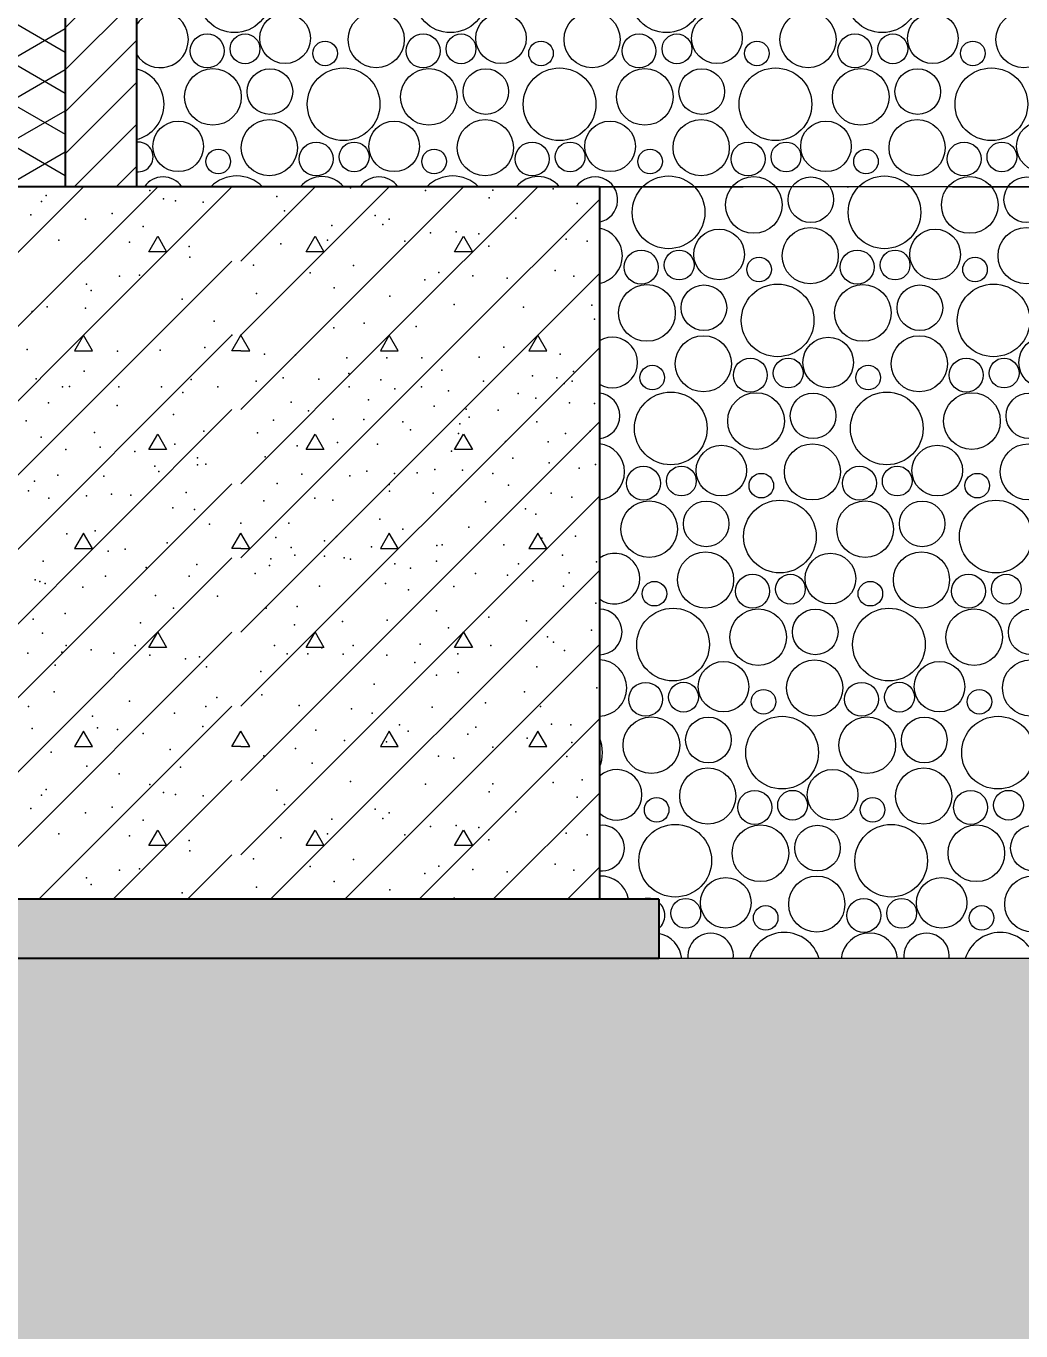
# Model space of a CAD drawing. Header units: millimetres. Extents: x 18162 to 7085488, y 72188 to 247925.
# Drawn here: x 3683463 to 3685139, y 88441 to 90639 of the extents above; entities that cross this region are included whole.
import ezdxf

# ---------------------------------------------------------------- set-up
doc = ezdxf.new("R2010")
doc.units = ezdxf.units.MM
doc.header["$MEASUREMENT"] = 0
doc.linetypes.add('Dot & Dashed', pattern=[670.277762, 317.5, -176.388889, 0, -176.388874])
doc.layers.add('Drawing & Figure', color=7, linetype='Continuous')
doc.layers.add('Structural - Bearing', color=7, linetype='Continuous')
doc.styles.add('GENERATED_STYLE_3', font='', dxfattribs={"width": 0.8})
doc.styles.get('GENERATED_STYLE_3').set_extended_font_data('ISOCPEUR MON')
doc.dimstyles.new('GENERATED_STYLE__6', dxfattribs={"dimtxt": 220.000005, "dimasz": 114, "dimexe": 0.18, "dimexo": 4757.093334, "dimgap": 0, "dimtad": 1, "dimdec": 0, "dimzin": 0, "dimdsep": 46, "dimtxsty": 'GENERATED_STYLE_3', "dimblk": 'ARROWHEAD_2', "dimblk1": 'ARROWHEAD_2', "dimblk2": 'ARROWHEAD_2', "dimcen": 0.09, "dimclrd": 13, "dimclre": 13, "dimclrt": 13, "dimadec": 0, "dimazin": 0, "dimtfac": 1, "dimtdec": 4, "dimtmove": 0, "dimatfit": 3, "dimfxl": 1, "dimtolj": 1, "dimtzin": 0, "dimarcsym": 0})
doc.dimstyles.new('GENERATED_STYLE__7', dxfattribs={"dimtxt": 220.000005, "dimasz": 114, "dimexe": 0.18, "dimexo": 342.629951, "dimgap": 0, "dimtad": 1, "dimdec": 0, "dimzin": 0, "dimdsep": 46, "dimtxsty": 'GENERATED_STYLE_3', "dimblk": 'ARROWHEAD_2', "dimblk1": 'ARROWHEAD_2', "dimblk2": 'ARROWHEAD_2', "dimcen": 0.09, "dimclrd": 13, "dimclre": 13, "dimclrt": 13, "dimadec": 0, "dimazin": 0, "dimtfac": 1, "dimtdec": 4, "dimtmove": 0, "dimatfit": 3, "dimfxl": 1, "dimtolj": 1, "dimtzin": 0, "dimarcsym": 0})

# ---------------------------------------------------------------- blocks, each defined once
blk = doc.blocks.new('*X769', base_point=(3761974.7, 95118))
at = {"color": 254, "linetype": 'Continuous', "lineweight": 13}
for centre, radius in [((3683814.5, 90688.9), 61.2), ((3684178.2, 90688.9), 61.2), ((3684541.9, 90688.9), 61.2), ((3684905.6, 90688.9), 61.2), ((3683899.6, 90618), 42.6), ((3684053.1, 90615.8), 47.3), ((3684263.3, 90618), 42.6), ((3684416.8, 90615.8), 47.3), ((3684627, 90618), 42.6), ((3684780.5, 90615.8), 47.3), ((3684990.7, 90618), 42.6), ((3685144.2, 90615.8), 47.3), ((3683768.4, 90596.7), 28.6), ((3683832.2, 90600.2), 25.1), ((3683967, 90592.5), 20.7), ((3684132.1, 90596.7), 28.6), ((3684196, 90600.2), 25.1), ((3684330.7, 90592.5), 20.7), ((3684495.8, 90596.7), 28.6), ((3684559.7, 90600.2), 25.1), ((3684694.4, 90592.5), 20.7), ((3684859.5, 90596.7), 28.6), ((3684923.4, 90600.2), 25.1), ((3685058.1, 90592.5), 20.7), ((3683778.1, 90519.3), 47.7), ((3683874.1, 90528.2), 38.4), ((3683998.2, 90506.9), 61.2), ((3684141.8, 90519.3), 47.7), ((3684237.8, 90528.2), 38.4), ((3684361.9, 90506.9), 61.2), ((3684505.5, 90519.3), 47.7), ((3684601.5, 90528.2), 38.4), ((3684725.6, 90506.9), 61.2), ((3684869.2, 90519.3), 47.7), ((3684965.2, 90528.2), 38.4), ((3685089.3, 90506.9), 61.2), ((3683719.6, 90436), 42.6), ((3683873.1, 90433.8), 47.3), ((3684083.3, 90436), 42.6), ((3684236.8, 90433.8), 47.3), ((3684447, 90436), 42.6), ((3684600.5, 90433.8), 47.3), ((3684810.7, 90436), 42.6), ((3684964.2, 90433.8), 47.3), ((3685174.5, 90436), 42.6), ((3683787, 90410.5), 20.7), ((3683952.1, 90414.7), 28.6), ((3684016, 90418.2), 25.1), ((3684150.7, 90410.5), 20.7), ((3684315.8, 90414.7), 28.6), ((3684379.7, 90418.2), 25.1), ((3684514.4, 90410.5), 20.7), ((3684679.5, 90414.7), 28.6), ((3684743.4, 90418.2), 25.1), ((3684878.1, 90410.5), 20.7), ((3685043.3, 90414.7), 28.6), ((3685107.1, 90418.2), 25.1), ((3684545.6, 90324.9), 61.2), ((3684689.2, 90337.3), 47.7), ((3684785.2, 90346.2), 38.4), ((3684909.3, 90324.9), 61.2), ((3685052.9, 90337.3), 47.7), ((3685148.9, 90346.2), 38.4), ((3684784.2, 90251.8), 47.3), ((3685147.9, 90251.8), 47.3), ((3684630.7, 90254), 42.6), ((3684994.5, 90254), 42.6), ((3684499.5, 90232.7), 28.6), ((3684563.4, 90236.2), 25.1), ((3684863.3, 90232.7), 28.6), ((3684927.1, 90236.2), 25.1), ((3684698.1, 90228.6), 20.7), ((3685061.8, 90228.6), 20.7), ((3684509.2, 90155.4), 47.7), ((3684605.2, 90164.2), 38.4), ((3684729.3, 90142.9), 61.2), ((3684872.9, 90155.4), 47.7), ((3684968.9, 90164.2), 38.4), ((3685093.1, 90142.9), 61.2), ((3684604.2, 90069.8), 47.3), ((3684814.5, 90072), 42.6), ((3684967.9, 90069.8), 47.3), ((3685178.2, 90072), 42.6), ((3684518.1, 90046.6), 20.7), ((3684683.3, 90050.7), 28.6), ((3684747.1, 90054.2), 25.1), ((3684881.8, 90046.6), 20.7), ((3685047, 90050.7), 28.6), ((3685110.8, 90054.2), 25.1), ((3684549.3, 89960.9), 61.2), ((3684692.9, 89973.4), 47.7), ((3684788.9, 89982.2), 38.4), ((3684913.1, 89960.9), 61.2), ((3685056.6, 89973.4), 47.7), ((3685152.7, 89982.2), 38.4), ((3684634.5, 89890), 42.6), ((3684787.9, 89887.8), 47.3), ((3684998.2, 89890), 42.6), ((3685151.6, 89887.8), 47.3), ((3684503.3, 89868.7), 28.6), ((3684567.1, 89872.3), 25.1), ((3684701.8, 89864.6), 20.7), ((3684867, 89868.7), 28.6), ((3684930.8, 89872.3), 25.1), ((3685065.5, 89864.6), 20.7), ((3684512.9, 89791.4), 47.7), ((3684608.9, 89800.2), 38.4), ((3684733.1, 89778.9), 61.2), ((3684876.6, 89791.4), 47.7), ((3684972.7, 89800.2), 38.4), ((3685096.8, 89778.9), 61.2), ((3684607.9, 89705.8), 47.3), ((3684818.2, 89708), 42.6), ((3684971.6, 89705.8), 47.3), ((3684687, 89686.7), 28.6), ((3684750.8, 89690.3), 25.1), ((3685050.7, 89686.7), 28.6), ((3685114.5, 89690.3), 25.1), ((3684521.8, 89682.6), 20.7), ((3684885.5, 89682.6), 20.7), ((3684553.1, 89596.9), 61.2), ((3684696.6, 89609.4), 47.7), ((3684792.7, 89618.2), 38.4), ((3684916.8, 89596.9), 61.2), ((3685060.3, 89609.4), 47.7), ((3685156.4, 89618.2), 38.4), ((3684638.2, 89526), 42.6), ((3684791.6, 89523.8), 47.3), ((3685001.9, 89526), 42.6), ((3685155.3, 89523.8), 47.3), ((3684507, 89504.7), 28.6), ((3684570.8, 89508.3), 25.1), ((3684870.7, 89504.7), 28.6), ((3684934.5, 89508.3), 25.1), ((3684705.5, 89500.6), 20.7), ((3685069.2, 89500.6), 20.7), ((3684516.6, 89427.4), 47.7), ((3684612.7, 89436.2), 38.4), ((3684736.8, 89414.9), 61.2), ((3684880.3, 89427.4), 47.7), ((3684976.4, 89436.2), 38.4), ((3685100.5, 89414.9), 61.2), ((3684611.6, 89341.8), 47.3), ((3684821.9, 89344), 42.6), ((3684975.3, 89341.8), 47.3), ((3684525.5, 89318.6), 20.7), ((3684690.7, 89322.7), 28.6), ((3684754.5, 89326.3), 25.1), ((3684889.2, 89318.6), 20.7), ((3685054.4, 89322.7), 28.6), ((3685118.2, 89326.3), 25.1), ((3684556.8, 89232.9), 61.2), ((3684700.3, 89245.4), 47.7), ((3684796.4, 89254.2), 38.4), ((3684920.5, 89232.9), 61.2), ((3685064, 89245.4), 47.7), ((3685160.1, 89254.2), 38.4), ((3684641.9, 89162), 42.6), ((3684795.3, 89159.8), 47.3), ((3685005.6, 89162), 42.6), ((3685159.1, 89159.8), 47.3), ((3684574.5, 89144.3), 25.1), ((3684709.2, 89136.6), 20.7), ((3684874.4, 89140.7), 28.6), ((3684938.2, 89144.3), 25.1), ((3685072.9, 89136.6), 20.7)]:
    blk.add_circle(centre, radius, dxfattribs=at)
for centre, radius, start, end in [((3683689.4, 90615.8), 47.3, 211.5052, 148.4948), ((3683634.5, 90506.9), 61.2, 283.7379, 76.2621), ((3683652.2, 90418.2), 25.1, 262.684, 97.316), ((3683694.1, 90346.2), 38.4, 34.7064, 145.2936), ((3683818.2, 90324.9), 61.2, 44.7758, 135.2242), ((3683961.8, 90337.3), 47.7, 39.9873, 140.0127), ((3684057.8, 90346.2), 38.4, 34.7064, 145.2936), ((3684181.9, 90324.9), 61.2, 44.7758, 135.2242), ((3684325.5, 90337.3), 47.7, 39.9873, 140.0127), ((3684421.5, 90346.2), 38.4, 281.3108, 145.2936), ((3684420.5, 90251.8), 47.3, 280.402, 79.598), ((3684450.7, 90072), 42.6, 239.3553, 120.6447), ((3684425.2, 89982.2), 38.4, 275.7084, 84.2916), ((3684424.2, 89887.8), 47.3, 275.8649, 84.1351), ((3684369.3, 89778.9), 61.2, 347.2627, 12.7373), ((3684454.5, 89708), 42.6, 233.3558, 126.6442), ((3684428.9, 89618.2), 38.4, 270.1605, 89.8395), ((3684427.9, 89523.8), 47.3, 271.3645, 88.6355), ((3684373.1, 89414.9), 61.2, 336.1804, 23.8196), ((3684458.2, 89344), 42.6, 226.8448, 133.1552), ((3684432.7, 89254.2), 38.4, 264.614, 95.386), ((3684431.6, 89159.8), 47.3, 9.9549, 93.1275), ((3684510.7, 89140.7), 28.6, 72.642, 107.358), ((3684510.7, 89140.7), 28.6, 310.0323, 49.9677), ((3684520.3, 89063.4), 47.7, 5.5698, 79.4601), ((3684616.4, 89072.2), 38.4, 353.7314, 186.2686), ((3684740.5, 89050.9), 61.2, 16.2097, 163.7903), ((3684884, 89063.4), 47.7, 5.5698, 174.4302), ((3684980.1, 89072.2), 38.4, 353.7314, 186.2686), ((3685104.2, 89050.9), 61.2, 16.2097, 163.7903)]:
    blk.add_arc(centre, radius, start, end, dxfattribs=at)
blk = doc.blocks.new('*X953', base_point=(3761974.7, 95118))
at = {"layer": 'Structural - Bearing', "color": 7, "linetype": 'Continuous', "lineweight": 9}
for p, q in [((3683310, 90117.9), (3683560.1, 90368)), ((3683435, 90117.9), (3683685.1, 90368)), ((3683560, 90117.9), (3683810, 90367.9)), ((3683825.2, 90242.9), (3683950.2, 90368)), ((3683825.2, 90367.9), (3683825.2, 90368)), ((3683825.2, 90117.9), (3684075.2, 90368)), ((3683950.2, 90117.9), (3684200.2, 90368)), ((3684075.2, 90117.9), (3684325.2, 90368)), ((3684200.2, 90117.9), (3684429.1, 90346.8)), ((3683669.9, 90258.6), (3683685, 90284.6)), ((3683685, 90284.6), (3683699.9, 90258.6)), ((3683935, 90258.6), (3683950.2, 90284.6)), ((3683950.2, 90284.6), (3683965.1, 90258.6)), ((3684185, 90258.6), (3684200.2, 90284.6)), ((3684200.2, 90284.6), (3684215.1, 90258.6)), ((3683699.9, 90258.6), (3683669.9, 90258.6)), ((3683965.1, 90258.6), (3683935, 90258.6)), ((3684215.1, 90258.6), (3684185, 90258.6)), ((3683685, 90117.9), (3683810, 90242.9)), ((3684325.2, 90117.9), (3684429.1, 90221.8)), ((3682810, 89242.9), (3683685, 90117.9)), ((3682810, 89367.9), (3683560, 90117.9)), ((3682860.1, 89168), (3683810, 90117.9)), ((3683560, 90117.9), (3683545.1, 90091.9)), ((3683575.2, 90091.9), (3683560, 90117.9)), ((3683810, 90091.9), (3683825.2, 90117.9)), ((3683825.2, 89992.9), (3683950.2, 90117.9)), ((3683825.2, 89617.9), (3684325.2, 90117.9)), ((3683825.2, 89742.9), (3684200.2, 90117.9)), ((3683825.2, 89867.9), (3684075.2, 90117.9)), ((3683840.3, 90091.9), (3683825.2, 90117.9)), ((3684075.2, 90117.9), (3684060.2, 90091.9)), ((3684090.3, 90091.9), (3684075.2, 90117.9)), ((3684325.2, 90117.9), (3684310.2, 90091.9)), ((3684340.3, 90091.9), (3684325.2, 90117.9)), ((3683545.1, 90091.9), (3683575.2, 90091.9)), ((3683825.2, 90091.9), (3683810, 90091.9)), ((3683825.2, 89492.9), (3684429.1, 90096.8)), ((3683825.2, 90091.9), (3683840.3, 90091.9)), ((3684060.2, 90091.9), (3684090.3, 90091.9)), ((3684310.2, 90091.9), (3684340.3, 90091.9)), ((3682985.1, 89168), (3683810, 89992.9)), ((3683825.2, 89367.9), (3684429.1, 89971.8)), ((3683669.9, 89925.3), (3683685, 89951.3)), ((3683685, 89951.3), (3683699.9, 89925.2)), ((3683935, 89925.3), (3683950.2, 89951.3)), ((3683950.2, 89951.3), (3683965.1, 89925.2)), ((3684185, 89925.3), (3684200.2, 89951.3)), ((3684200.2, 89951.3), (3684215.1, 89925.2)), ((3683699.9, 89925.2), (3683669.9, 89925.3)), ((3683965.1, 89925.2), (3683935, 89925.3)), ((3684215.1, 89925.2), (3684185, 89925.3)), ((3683110.1, 89168), (3683810, 89867.9)), ((3683825.2, 89242.9), (3684429.1, 89846.8)), ((3683560, 89784.6), (3683545.1, 89758.6)), ((3683575.2, 89758.6), (3683560, 89784.6)), ((3683810, 89758.6), (3683825.2, 89784.6)), ((3683840.3, 89758.6), (3683825.2, 89784.6)), ((3684075.2, 89784.6), (3684060.2, 89758.6)), ((3684090.3, 89758.6), (3684075.2, 89784.6)), ((3684325.2, 89784.6), (3684310.2, 89758.6)), ((3684340.3, 89758.6), (3684325.2, 89784.6)), ((3683545.1, 89758.6), (3683575.2, 89758.6)), ((3683825.2, 89758.6), (3683810, 89758.6)), ((3683825.2, 89758.6), (3683840.3, 89758.6)), ((3684060.2, 89758.6), (3684090.3, 89758.6)), ((3684310.2, 89758.6), (3684340.3, 89758.6)), ((3683235.1, 89168), (3683810, 89742.9)), ((3683875.3, 89168), (3684429.1, 89721.8)), ((3683360.1, 89168), (3683810, 89617.9)), ((3683669.9, 89591.9), (3683685, 89617.9)), ((3683685, 89617.9), (3683699.9, 89591.9)), ((3683935, 89591.9), (3683950.2, 89617.9)), ((3683950.2, 89617.9), (3683965.1, 89591.9)), ((3684185, 89591.9), (3684200.2, 89617.9)), ((3684200.2, 89617.9), (3684215.1, 89591.9)), ((3684000.3, 89168), (3684429.1, 89596.8)), ((3683699.9, 89591.9), (3683669.9, 89591.9)), ((3683965.1, 89591.9), (3683935, 89591.9)), ((3684215.1, 89591.9), (3684185, 89591.9)), ((3683485.1, 89168), (3683810, 89492.9)), ((3684125.3, 89168), (3684429.1, 89471.8)), ((3683560, 89451.3), (3683545.1, 89425.2)), ((3683575.2, 89425.3), (3683560, 89451.3)), ((3683810, 89425.3), (3683825.2, 89451.3)), ((3683840.3, 89425.3), (3683825.2, 89451.3)), ((3684075.2, 89451.3), (3684060.2, 89425.2)), ((3684090.3, 89425.3), (3684075.2, 89451.3)), ((3684325.2, 89451.3), (3684310.2, 89425.2)), ((3684340.3, 89425.3), (3684325.2, 89451.3)), ((3683545.1, 89425.2), (3683575.2, 89425.3)), ((3683825.2, 89425.2), (3683810, 89425.3)), ((3683825.2, 89425.2), (3683840.3, 89425.3)), ((3684060.2, 89425.2), (3684090.3, 89425.3)), ((3684310.2, 89425.2), (3684340.3, 89425.3)), ((3683610.1, 89168), (3683810, 89367.9)), ((3684250.3, 89168), (3684429.1, 89346.8)), ((3683669.9, 89258.6), (3683685, 89284.6)), ((3683685, 89284.6), (3683699.9, 89258.6)), ((3683935, 89258.6), (3683950.2, 89284.6)), ((3683950.2, 89284.6), (3683965.1, 89258.6)), ((3684185, 89258.6), (3684200.2, 89284.6)), ((3684200.2, 89284.6), (3684215.1, 89258.6)), ((3683699.9, 89258.6), (3683669.9, 89258.6)), ((3683965.1, 89258.6), (3683935, 89258.6)), ((3684215.1, 89258.6), (3684185, 89258.6)), ((3683735.1, 89168), (3683810, 89242.9)), ((3684375.3, 89168), (3684429.1, 89221.8))]:
    blk.add_line(p, q, dxfattribs=at)
for p in [(3684009.7, 90366.2), (3683489.4, 90343.4), (3683497.1, 90353.1), (3683671.6, 90361.4), (3683694.8, 90347.5), (3683714.9, 90344.4), (3683886, 90351.5), (3684136.4, 90361.9), (3684243.2, 90349.1), (3684249.4, 90362.2), (3684351.4, 90364.5), (3683608.4, 90323.2), (3683761.7, 90342.2), (3683898.6, 90327.4), (3684391.6, 90339.8), (3683471.4, 90320.7), (3683563.7, 90313.6), (3683660.8, 90301.2), (3683978.6, 90302.8), (3684051.6, 90319.7), (3684064, 90304.3), (3684074.8, 90313.5), (3684288.1, 90315.1), (3683518.6, 90278), (3683971.3, 90278), (3684144.3, 90290.4), (3684187.9, 90292.1), (3684226.2, 90288.8), (3684373, 90279.5), (3683637.6, 90274.9), (3683738.1, 90267.2), (3683892.4, 90271.7), (3684101.1, 90276.4), (3684243, 90268.2), (3684408.6, 90276.4), (3683739.3, 90249.3), (3683846.3, 90236), (3684015.1, 90235.2), (3683620.7, 90217.3), (3683654.6, 90219.3), (3683941.6, 90223.1), (3684135.1, 90211.5), (3684158.4, 90223.7), (3684215.9, 90217.9), (3684273.8, 90214.1), (3684354.5, 90227), (3684385.9, 90217.3), (3684385.9, 90217.3), (3683565, 90203.8), (3683572.7, 90193), (3683982.2, 90198), (3683726.5, 90178.8), (3683851.5, 90188.3), (3684076.3, 90183.7), (3684184.5, 90169.8), (3684416.3, 90168.3), (3683473.7, 90158), (3683499.1, 90166), (3683563.4, 90163.6), (3684301.1, 90165.2), (3683779.9, 90141.5), (3683981.5, 90130.4), (3684033.1, 90138.1), (3684120.6, 90132.9), (3684421, 90145.1), (3683810, 90117.9), (3683810, 90117.9), (3683810, 90117.9), (3683825.2, 90117.9), (3683825.2, 90117.9), (3683825.2, 90117.9), (3683465.3, 90093.9), (3683617.2, 90091.3), (3683689.4, 90092.5), (3683764.3, 90097), (3683864.8, 90086.2), (3683917.4, 90085.1), (3684003.9, 90079.8), (3684070.8, 90079.8), (3684130.1, 90079.8), (3684226.7, 90081.1), (3684267.9, 90097.8), (3684363.2, 90086.2), (3684163.6, 90059.2), (3683480.2, 90044.7), (3683561.2, 90057.3), (3683741.7, 90043.4), (3683850.8, 90040.8), (3683896.6, 90046), (3683956.5, 90044), (3684006.8, 90053.7), (3684060.9, 90042.9), (3684233.9, 90040.8), (3684316.2, 90049.4), (3684357.6, 90046), (3684370, 90036.7), (3684383.3, 90040.8), (3684385.4, 90056.8), (3683524.6, 90031.2), (3683536.6, 90031.3), (3683619.3, 90031.2), (3683691.4, 90031.2), (3683727.3, 90021.3), (3683786.4, 90031.1), (3684007.3, 90031.2), (3684084.7, 90027.9), (3684129.6, 90031.2), (3684175.1, 90024.4), (3684292.5, 90019.6), (3683501.3, 90003.8), (3683616.7, 89999.6), (3683909.9, 90005.1), (3684039.9, 90009), (3684150.7, 89998.7), (3684204.6, 89993.5), (3684258.7, 89991.9), (3684321.8, 90011.9), (3684378.6, 90003.8), (3684421, 90002.7), (3683463.7, 89973.5), (3683711.8, 89984.2), (3683880.2, 89975.1), (3683939.1, 89990.6), (3683980.5, 89976.5), (3684032.3, 89976.1), (3684097.9, 89972.2), (3684209.7, 89979.9), (3684323.6, 89971.8), (3683578.4, 89954.2), (3683762.7, 89956.2), (3683853.2, 89953.6), (3684110.9, 89958.7), (3684191.9, 89952.3), (3684193.8, 89968.7), (3684372.2, 89952.3), (3684413.4, 89956.1), (3683488.5, 89946.5), (3683588, 89929.5), (3683713.8, 89934.3), (3683920.2, 89931.7), (3683987.8, 89937.5), (3684055.4, 89934.3), (3684271, 89938.8), (3684342.5, 89938.1), (3683530.1, 89925.2), (3683646.4, 89922.2), (3683752, 89911.6), (3683866.2, 89913.1), (3684179.9, 89922.4), (3684283.3, 89911.1), (3683517.1, 89882.2), (3683680.2, 89897.6), (3683687.1, 89888.4), (3683752.1, 89899.8), (3683765.9, 89900.7), (3683927.7, 89883.8), (3684037.4, 89889.2), (3684084.1, 89885.3), (3684121.9, 89886.3), (3684152, 89891.8), (3684198.3, 89890.5), (3684249.4, 89885), (3684344.3, 89903), (3684395, 89894.1), (3684422.6, 89900.2), (3683477.7, 89872.1), (3683594.4, 89880.6), (3683886.3, 89868.3), (3684008.6, 89881.1), (3684074.8, 89866.7), (3684276, 89865.5), (3683467.6, 89855.9), (3683501.6, 89843.6), (3683565.2, 89847.6), (3683607.4, 89850.1), (3683640, 89848.5), (3683640, 89848.5), (3683733.1, 89853.1), (3683863.6, 89838.9), (3683949.6, 89843.6), (3683980.3, 89839.9), (3684075.6, 89855.4), (3684148.8, 89851.7), (3684179.9, 89848.2), (3684347.7, 89851.8), (3684382.7, 89845.3), (3683710.7, 89827), (3683747.2, 89824.6), (3684237.2, 89837.2), (3684304.8, 89825.4), (3684322, 89816.4), (3683772.2, 89799.8), (3683825.2, 89801.6), (3683906, 89801.6), (3684059.1, 89808.3), (3684209.4, 89794.4), (3683532.2, 89783.6), (3683579.8, 89788.7), (3683884.1, 89777.2), (3683986.4, 89779.2), (3684097.9, 89791.3), (3684332.2, 89775.9), (3684388.9, 89779.7), (3683601.7, 89754), (3683630, 89757.8), (3683700.8, 89768.4), (3683909.9, 89760.4), (3683966.1, 89771.6), (3684045.1, 89761.7), (3684155.4, 89763.9), (3684164.4, 89764.7), (3684268, 89764.7), (3683492.3, 89737.2), (3683750.7, 89731.7), (3683873.2, 89729.9), (3683875.5, 89741.6), (3683916.3, 89747.5), (3683966.1, 89746), (3683999.1, 89743.1), (3684009.9, 89740.8), (3684084.7, 89733.1), (3684154.5, 89737.2), (3684293, 89733.1), (3684367, 89747.5), (3684424.4, 89736.4), (3683478.5, 89706), (3683597.4, 89712.4), (3683665.6, 89726.7), (3683738.1, 89712.2), (3683849.3, 89716.6), (3684110.9, 89725.6), (3684220.1, 89716.8), (3684274.1, 89713.8), (3684378.2, 89717.6), (3683486.7, 89703.4), (3683495.5, 89699.8), (3683558.8, 89693.7), (3683957.4, 89695.2), (3684068.6, 89699.8), (3684107.4, 89689.2), (3684184, 89694.7), (3684316.9, 89704.4), (3684368.4, 89695.2), (3683681.4, 89679.5), (3683786, 89678.2), (3684422.9, 89666.6), (3683529, 89649.4), (3683711.8, 89658.1), (3683867.7, 89658.1), (3683920.2, 89661.3), (3684154.6, 89653.7), (3684243.1, 89643.3), (3683475.2, 89639.8), (3683656.2, 89633.4), (3683915.6, 89630.3), (3683996.1, 89635.5), (3684071.7, 89638), (3684175.1, 89625.2), (3684306.5, 89636.8), (3684416, 89621.3), (3683490.8, 89616.4), (3684127.1, 89597.8), (3684341.8, 89610.2), (3684351.6, 89600.7), (3683466.1, 89582.4), (3683523.3, 89583.9), (3683531, 89595.4), (3683573.1, 89588.1), (3683611.4, 89582.4), (3683646.9, 89595.4), (3683672, 89579.3), (3683755.3, 89576.1), (3683881.6, 89595.4), (3683903, 89581.1), (3683938.2, 89581.4), (3683961.4, 89591.7), (3683997.5, 89580.9), (3684014.5, 89595.4), (3684070.8, 89578.8), (3684190.6, 89581.4), (3684246.3, 89595.4), (3684370.3, 89587.2), (3683512.5, 89562.3), (3683731.9, 89573.1), (3683767.4, 89559.2), (3684118.1, 89566.9), (3684323.6, 89559.2), (3683858.5, 89551.5), (3684049.4, 89530.3), (3684154.6, 89545.4), (3684191.1, 89549.6), (3683510.8, 89517.5), (3683860.4, 89512), (3684302.7, 89517.5), (3684425, 89523.9), (3683467.3, 89492.7), (3683637.4, 89501.4), (3683765.9, 89492.8), (3683784.5, 89507.7), (3683923.4, 89494.3), (3684011.6, 89488.7), (3684147.1, 89491.7), (3684237, 89499), (3684329.8, 89492.8), (3683575.4, 89476.3), (3683713.2, 89481.5), (3684046.5, 89481.5), (3684178.3, 89471.1), (3683473.8, 89455.7), (3683583.7, 89456.5), (3683617.5, 89454.1), (3683660.5, 89447.1), (3683761, 89458.7), (3683951.2, 89452.6), (3684092.4, 89461.6), (3684107.1, 89451.2), (3684207.3, 89446.2), (3684220.8, 89457.7), (3684348.3, 89462.9), (3684380.8, 89461.9), (3683705.9, 89420.4), (3683705.9, 89420.4), (3683917.2, 89421.7), (3683999.6, 89435.6), (3684070.3, 89433.1), (3684249.4, 89424), (3684307.4, 89439.4), (3684382.8, 89432), (3683505.4, 89415.9), (3683863.6, 89409.5), (3684158.2, 89409.2), (3684183.6, 89405.8), (3684374.3, 89408.5), (3683565.5, 89391.9), (3683620.2, 89379), (3683723.3, 89390.3), (3683945.3, 89397.3), (3683671.6, 89361.4), (3684009.7, 89366.1), (3684136.4, 89361.8), (3684249.4, 89362.2), (3684351.4, 89364.5), (3684399.9, 89369), (3683489.4, 89343.4), (3683497.1, 89353), (3683694.8, 89347.5), (3683714.9, 89344.4), (3683761.7, 89342.2), (3683886, 89351.5), (3684243.2, 89349.1), (3684391.6, 89339.8), (3683471.4, 89320.7), (3683563.7, 89313.6), (3683608.4, 89323.2), (3683898.6, 89327.4), (3684051.6, 89319.7), (3684074.8, 89313.5), (3684288.1, 89315.1), (3683660.8, 89301.2), (3683978.6, 89302.8), (3684064, 89304.2), (3684144.3, 89290.3), (3684187.9, 89292.1), (3684226.2, 89288.8), (3683518.6, 89278), (3683637.6, 89274.9), (3683738.1, 89267.2), (3683892.4, 89271.7), (3683971.3, 89278), (3684101.1, 89276.4), (3684243, 89268.1), (3684373, 89279.5), (3684408.6, 89276.4), (3683739.3, 89249.3), (3683846.3, 89235.9), (3683941.6, 89223.1), (3684015.1, 89235.2), (3684158.4, 89223.7), (3684354.5, 89227), (3683565, 89203.8), (3683620.7, 89217.2), (3683654.6, 89219.2), (3684135.1, 89211.5), (3684215.9, 89217.9), (3684273.8, 89214), (3684385.9, 89217.2), (3684385.9, 89217.2), (3683572.7, 89193), (3683726.5, 89178.8), (3683851.5, 89188.3), (3683982.2, 89198), (3684076.3, 89183.7), (3684184.5, 89169.8), (3684416.3, 89168.3)]:
    blk.add_point(p, dxfattribs=at)
blk = doc.blocks.new('*D1117', base_point=(3761974.7, 95118))
at = {"color": 12, "linetype": 'Continuous', "lineweight": 35}
blk.add_line((3686573.8, 90411.3), (3686723.8, 90324.7), dxfattribs=at)
at = {"color": 13, "linetype": 'Continuous', "lineweight": 13}
for p, q in [((3686761.3, 90368), (3683991.7, 90368)), ((3686648.8, 90294.7), (3686648.8, 90368))]:
    blk.add_line(p, q, dxfattribs=at)
blk = doc.blocks.new('ARROWHEAD_2')
at = {"color": 0, "linetype": 'Continuous', "lineweight": 0}
for p, q in [((-0.378, -0.655), (0.378, 0.655)), ((0, 0), (-1, 0))]:
    blk.add_line(p, q, dxfattribs=at)
blk = doc.blocks.new('*D1118', base_point=(3761974.7, 95118))
at = {"color": 13, "linetype": 'Continuous', "lineweight": 13}
for p, q in [((3686648.8, 93018), (3686648.8, 93818)), ((3686761.3, 93018), (3683991.7, 93018)), ((3686648.8, 90368), (3686648.8, 93018)), ((3686761.3, 90368), (3683991.7, 90368))]:
    blk.add_line(p, q, dxfattribs=at)
at = {"color": 12, "linetype": 'Continuous', "lineweight": 35}
for p, q in [((3686573.8, 93061.3), (3686723.8, 92974.7)), ((3686573.8, 90411.3), (3686723.8, 90324.7))]:
    blk.add_line(p, q, dxfattribs=at)
at = {"color": 13, "lineweight": 13, "insert": (3686712.6, 91416.4), "char_height": 220, "attachment_point": 7, "rotation": 90, "style": 'GENERATED_STYLE_3'}
blk.add_mtext('\\A1;{\\pql;\\fISOCPEUR MON|b0|i0|c0|p0;\\W0.800000;2,650}', dxfattribs=at)
blk = doc.blocks.new('*D1122', base_point=(3761974.7, 95118))
at = {"color": 12, "linetype": 'Continuous', "lineweight": 35}
blk.add_line((3687173.6, 90411.3), (3687323.6, 90324.7), dxfattribs=at)
at = {"color": 13, "linetype": 'Continuous', "lineweight": 13}
for p, q in [((3687361.1, 90368), (3683991.7, 90368)), ((3687248.6, 90294.7), (3687248.6, 90368))]:
    blk.add_line(p, q, dxfattribs=at)
blk = doc.blocks.new('*D1123', base_point=(3761974.7, 95118))
at = {"color": 13, "linetype": 'Continuous', "lineweight": 13}
for p, q in [((3687248.6, 93018), (3687248.6, 93818)), ((3687361.1, 93018), (3683991.7, 93018)), ((3687248.6, 90368), (3687248.6, 93018)), ((3687361.1, 90368), (3683991.7, 90368))]:
    blk.add_line(p, q, dxfattribs=at)
at = {"color": 12, "linetype": 'Continuous', "lineweight": 35}
for p, q in [((3687173.6, 93061.3), (3687323.6, 92974.7)), ((3687173.6, 90411.3), (3687323.6, 90324.7))]:
    blk.add_line(p, q, dxfattribs=at)
at = {"color": 13, "lineweight": 13, "insert": (3687312.4, 91416.4), "char_height": 220, "attachment_point": 7, "rotation": 90, "style": 'GENERATED_STYLE_3'}
blk.add_mtext('\\A1;{\\pql;\\fISOCPEUR MON|b0|i0|c0|p0;\\W0.800000;2,650}', dxfattribs=at)
blk = doc.blocks.new('*D1249', base_point=(3761974.7, 95118))
at = {"color": 13, "linetype": 'Continuous', "lineweight": 13}
for p, q in [((3687848.3, 145568), (3687848.3, 145641.4)), ((3687960.8, 145568), (3684021.7, 145568)), ((3687848.3, 90368), (3687848.3, 145568)), ((3687960.8, 90368), (3683991.7, 90368)), ((3687848.3, 90294.7), (3687848.3, 90368))]:
    blk.add_line(p, q, dxfattribs=at)
at = {"color": 12, "linetype": 'Continuous', "lineweight": 35}
for p, q in [((3687923.3, 145524.7), (3687773.3, 145611.3)), ((3687773.3, 90411.3), (3687923.3, 90324.7))]:
    blk.add_line(p, q, dxfattribs=at)
at = {"color": 13, "lineweight": 13, "insert": (3687912.1, 117629.9), "char_height": 220, "attachment_point": 7, "rotation": 90, "style": 'GENERATED_STYLE_3'}
blk.add_mtext('\\A1;{\\pql;\\fISOCPEUR MON|b0|i0|c0|p0;\\W0.800000;55,200}', dxfattribs=at)

msp = doc.modelspace()

# ---------------------------------------------------------------- hatches: boundary and pattern name
at = {"linetype": 'Continuous', "lineweight": 13}
h = msp.add_hatch(dxfattribs=at)
h.set_pattern_fill('Earth_0003', color=254, style=0, pattern_type=2)
h.set_pattern_definition([(45, (3761974.73, 95118), (-275.7716, 275.7716), []), (45, (3761882.8, 95209.9), (-551.5433, 551.5433), []), (45, (3761790.9, 95301.85), (-551.5433, 551.5433), []), (135, (3761698.96, 95393.78), (91.92388, 91.92388), [390, -390])])
h.paths.add_polyline_path([(3610592.4, 72524.1), (3664229.1, 72524.1), (3726468.1, 72524.1), (3726468.1, 91687.6), (3688648.6, 91687.6), (3686029.1, 89068), (3684529.1, 89068), (3684429.1, 89068), (3664229.1, 89068), (3664129.1, 89068), (3640232.8, 89068), (3634482.8, 94818), (3610592.4, 94818)])
at = {"layer": 'Structural - Bearing', "linetype": 'Continuous', "lineweight": 9}
h = msp.add_hatch(dxfattribs=at)
h.set_pattern_fill('Batt_Insulation_0003', style=0, pattern_type=2)
h.set_pattern_definition([(330, (3761974.73, 95118.007), (30, 51.961524), []), (30, (3761974.73, 95118.007), (-30, 51.961524), [])])
h.paths.add_polyline_path([(3683439.1, 93018), (3683439.1, 90368), (3683529.1, 90368), (3683529.1, 93018), (3683449.1, 93018)])
h = msp.add_hatch(dxfattribs=at)
h.set_pattern_fill('Common_Brick_0003', style=0, pattern_type=2)
h.set_pattern_definition([(45, (3761974.73, 95118.007), (-35.35534, 35.35534), [])])
h.paths.add_polyline_path([(3683529.1, 93018), (3683529.1, 90368), (3683649.1, 90368), (3683649.1, 93018)])
h = msp.add_hatch(dxfattribs=at)
h.set_pattern_fill('Structural_Concrete_0003', style=0, pattern_type=2)
h.set_pattern_definition([(0, (3761974.73, 95118), (0, 311.7691), [30, -150]), (0, (3762064.73, 95273.9), (0, 311.7691), [30, -150]), (60, (3761974.73, 95118), (-270, 155.8846), [30, -150]), (60, (3762154.73, 95118), (-270, 155.8846), [30, -150]), (120, (3762004.73, 95118), (270, 155.8846), [30, -150]), (120, (3762184.73, 95118), (270, 155.8846), [30, -150]), (0, (3761974.73, 95148.007), (0, 60), [0, -60, 0, -90]), (45, (3762004.73, 95148.007), (-42.426407, 42.426407), [0, -45, 0, -75])])
h.paths.add_polyline_path([(3664129.1, 89168), (3664129.1, 89068), (3684529.1, 89068), (3684529.1, 89168)])

# ---------------------------------------------------------------- linework, layer by layer
at = {"color": 8, "linetype": 'Dot & Dashed', "lineweight": 13}
msp.add_line((3658879.3, 90368), (3689916.5, 90368), dxfattribs=at)
at = {"layer": 'Drawing & Figure', "color": 7, "linetype": 'Continuous', "lineweight": 13}
msp.add_lwpolyline([(3688648.6, 91687.6), (3686029.1, 89068), (3684529.1, 89068), (3640232.8, 89068), (3634482.8, 94818)], dxfattribs=at)
at = {"layer": 'Structural - Bearing', "color": 7, "linetype": 'Continuous', "lineweight": 25}
for p, q in [((3683529.1, 93018), (3683529.1, 90368)), ((3683649.1, 93018), (3683649.1, 90368)), ((3684429.1, 90368), (3683649.1, 90368)), ((3684429.1, 90368), (3684429.1, 89168)), ((3684429.1, 89168), (3664229.1, 89168)), ((3684529.1, 89168), (3684429.1, 89168)), ((3684529.1, 89168), (3684529.1, 89068)), ((3684529.1, 89068), (3664129.1, 89068))]:
    msp.add_line(p, q, dxfattribs=at)
at = {"layer": 'Structural - Bearing', "color": 7, "linetype": 'Continuous', "lineweight": 25, "flags": 128}
msp.add_lwpolyline([(3683649.1, 90368), (3683529.1, 90368), (3683439.1, 90368), (3683429.1, 90368)], dxfattribs=at)

# ---------------------------------------------------------------- block references
at = {"color": 254, "linetype": 'Continuous', "lineweight": 13}
msp.add_blockref('*X769', (3761974.7, 95118), dxfattribs=at)
at = {"layer": 'Structural - Bearing', "lineweight": 0}
msp.add_blockref('*X953', (3761974.7, 95118), dxfattribs=at)

# ---------------------------------------------------------------- dimensions: what is measured, and where the dimension line sits
at = {"color": 13, "linetype": 'Continuous', "lineweight": 13}
for base, p1, p2, dimstyle, picture, middle in [((3687848.3, 145568), (3683649.1, 90368), (3683679.1, 145568), 'GENERATED_STYLE__7', '*D1249', (3687694.3, 118082.1)), ((3686648.8, 93018), (3692981.9, 90368), (3683649.1, 93018), 'GENERATED_STYLE__7', '*D1118', (3686494.8, 91784.9)), ((3687248.6, 93018), (3692981.9, 90368), (3683649.1, 93018), 'GENERATED_STYLE__7', '*D1123', (3687094.6, 91784.9)), ((3686648.8257448, 90368.0066451), (3683649.0549345, 90368.0066451), (3692981.9290704, 90368.0066451), 'GENERATED_STYLE__6', '*D1117', (3686494.8257426, 90390.2439473)), ((3687248.6276156, 90368.0066451), (3683649.0549345, 90368.0066451), (3692981.9290704, 90368.0066451), 'GENERATED_STYLE__6', '*D1122', (3687094.6276135, 90390.2439473))]:
    dim = msp.add_linear_dim(base=base, p1=p1, p2=p2, angle=90, dimstyle=dimstyle, dxfattribs=at)
    dim.commit()
    dim.dimension.update_dxf_attribs({"geometry": picture, "text_midpoint": middle, "dimtype": 160, "text_rotation": 90})

doc.saveas('drawing.dxf')
